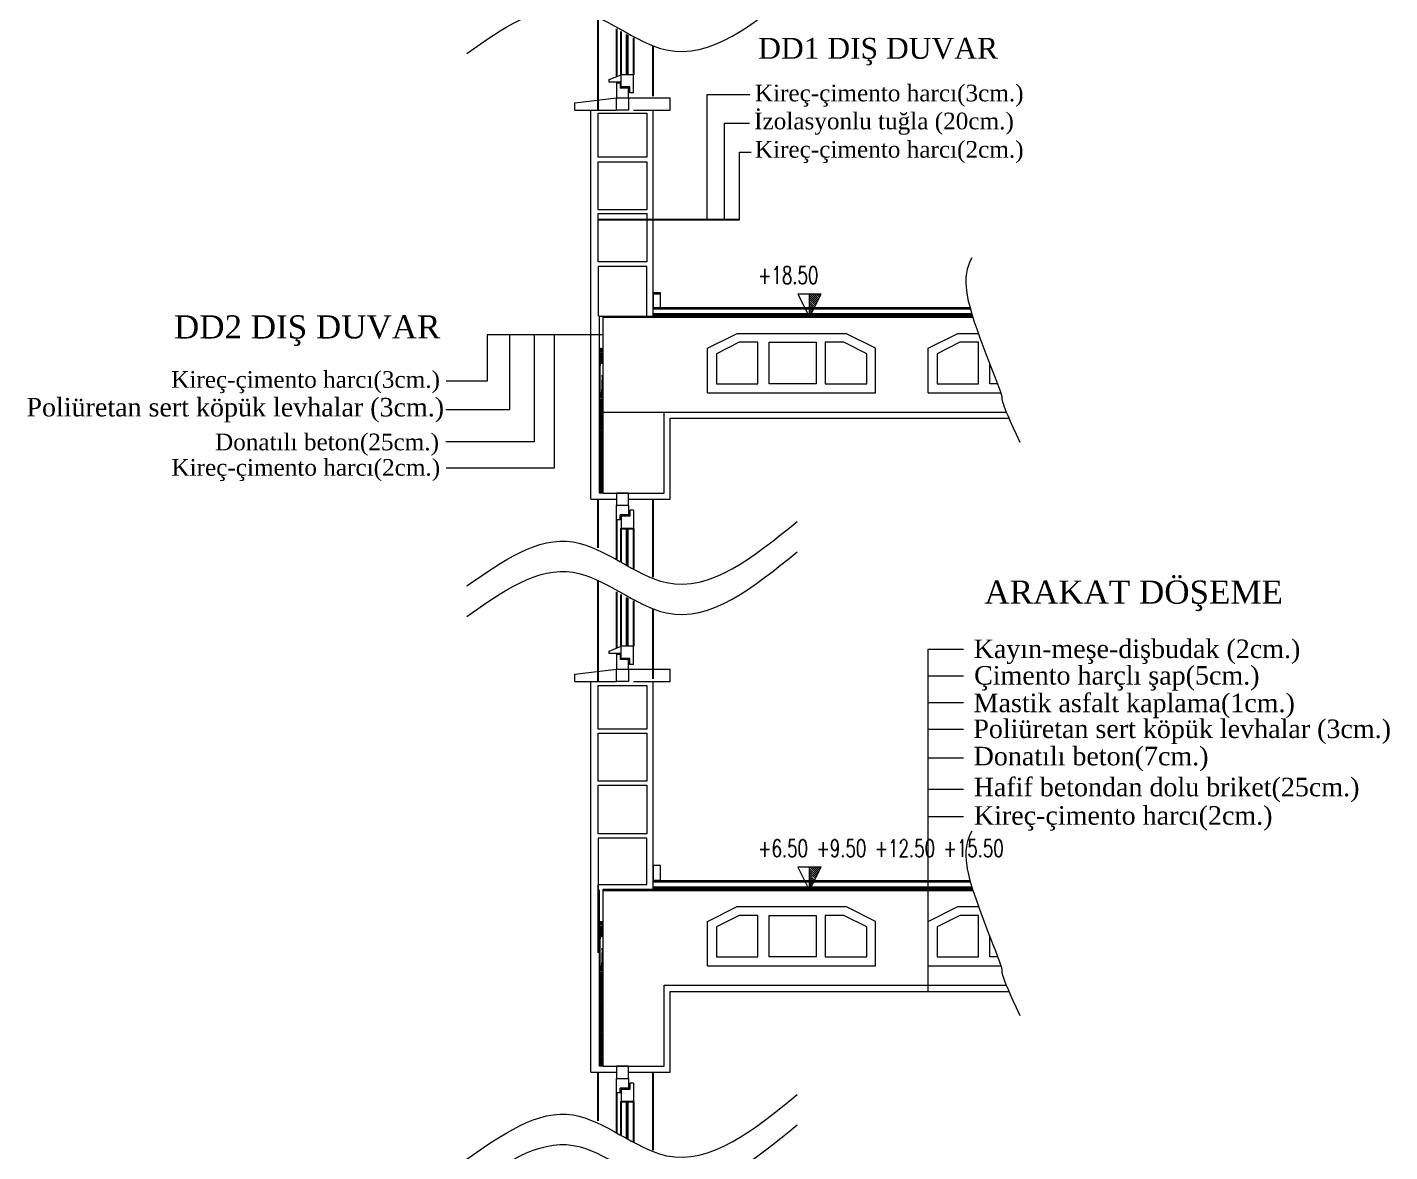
# Model space of a CAD drawing. Header units: millimetres. Extents: x -16104 to 67872, y -88009 to 12107.
# Drawn here: x 66362 to 67097, y -6768 to -6161 of the extents above; entities that cross this region are included whole.
import ezdxf
from ezdxf.enums import TextEntityAlignment as Align

# ---------------------------------------------------------------- set-up
doc = ezdxf.new("R2010")
doc.units = ezdxf.units.MM
doc.layers.get('0').update_dxf_attribs({"color": 241})
for name, color, linetype, lineweight in [('DOĞRAMA', 2, 'Continuous', 5), ('doşeme', 5, 'Continuous', 18), ('kolon', 1, 'Continuous', 5), ('SEMBOL', 21, 'Continuous', 5), ('SIVA', 30, 'Continuous', 5)]:
    doc.layers.add(name, color=color, linetype=linetype, lineweight=lineweight)
doc.styles.add('KOT', font='ROMANS.shx', dxfattribs={"width": 0.7})
doc.styles.add('ÖLÇÜ', font='times.ttf', dxfattribs={"height": 15})

# ---------------------------------------------------------------- blocks, each defined once
blk = doc.blocks.new('*X25')
at = {"color": 0}
for p, q in [((689.511, 500.978), (689.532, 501)), ((689.54, 500.92), (689.621, 501)), ((689.57, 500.861), (689.709, 501)), ((689.599, 500.802), (689.798, 501)), ((689.629, 500.743), (689.886, 501)), ((689.658, 500.684), (689.974, 501)), ((689.688, 500.625), (690, 500.937)), ((689.717, 500.566), (690, 500.849)), ((689.746, 500.507), (690, 500.761)), ((689.776, 500.448), (690, 500.672)), ((689.805, 500.389), (690, 500.584)), ((689.835, 500.33), (690, 500.495)), ((689.864, 500.271), (690, 500.407)), ((689.894, 500.212), (690, 500.319)), ((689.923, 500.153), (690, 500.23)), ((689.953, 500.095), (690, 500.142)), ((689.982, 500.036), (690, 500.053))]:
    blk.add_line(p, q, dxfattribs=at)
blk = doc.blocks.new('KOTBLK07')
for p, q in [((0, 0), (-0.5, 1)), ((-0.5, 1), (0.5, 1)), ((0, 0), (0, 1)), ((0.5, 1), (0, 0)), ((0, 0), (3, 0))]:
    blk.add_line(p, q)
blk.add_blockref('*X25', (-690, -500))
at = {"color": 7, "style": 'KOT'}
blk.add_attdef('TEMIZ', text='', height=1, dxfattribs=at).set_placement((0, 1.218), align=Align.BOTTOM_LEFT)
blk = doc.blocks.new('A$C218D7482')
at = {"layer": 'SEMBOL'}
for p, q in [((0, 15), (10, 20)), ((10, 20), (46.69, 20)), ((56.69, 15), (46.69, 20)), ((0, 0), (0, 15)), ((10.71, 17), (3, 13.15)), ((17, 17), (10.71, 17)), ((17, 3), (17, 17)), ((20.74, 17), (36.69, 17)), ((20.74, 3), (20.74, 17)), ((36.69, 17), (36.69, 3)), ((45.98, 17), (39.69, 17)), ((39.69, 17), (39.69, 3)), ((39.69, 17), (39.69, 3)), ((53.69, 13.15), (45.98, 17)), ((56.69, 0), (56.69, 15)), ((3, 13.15), (3, 3)), ((53.69, 3), (53.69, 13.15)), ((0, 0), (56.69, 0)), ((3, 3), (17, 3)), ((36.69, 3), (20.74, 3)), ((39.69, 3), (53.69, 3))]:
    blk.add_line(p, q, dxfattribs=at)

msp = doc.modelspace()

# ---------------------------------------------------------------- linework, layer by layer
at = {"color": 0, "ltscale": 5}
for p, q in [((66669.97, -6205.9), (66669.97, -6155.71)), ((66682.46, -6186.83), (66682.46, -6163.6)), ((66685.49, -6186.83), (66685.49, -6165.21)), ((66686.01, -6186.83), (66686.01, -6165.48)), ((66689.04, -6167.03), (66689.04, -6186.83)), ((66699.66, -6198.39), (66699.66, -6171.62)), ((66669.97, -6442.07), (66669.97, -6415.82)), ((66699.66, -6457.9), (66699.66, -6415.82)), ((66679.83, -6427), (66679.83, -6448.46)), ((66685.49, -6451.49), (66685.49, -6431.6)), ((66686.01, -6451.77), (66686.01, -6431.6)), ((66669.97, -6514), (66669.97, -6459.51)), ((66682.46, -6495.13), (66682.46, -6467.31)), ((66685.49, -6495.13), (66685.49, -6468.93)), ((66686.01, -6495.13), (66686.01, -6469.2)), ((66689.04, -6470.75), (66689.04, -6495.13)), ((66699.66, -6512.81), (66699.66, -6475.33)), ((66669.97, -6751.28), (66669.97, -6725.03)), ((66699.66, -6767.11), (66699.66, -6725.03)), ((66679.83, -6736.21), (66679.83, -6757.67)), ((66685.49, -6760.7), (66685.49, -6740.81)), ((66686.01, -6760.98), (66686.01, -6740.81))]:
    msp.add_line(p, q, dxfattribs=at)
msp.add_line((66746.13, -6265.14), (66669.97, -6265.14))
for points in [[(66679.83, -6162.17), (66679.83, -6187.88)], [(66682.46, -6449.88), (66682.46, -6431.6), (66689.04, -6431.6), (66689.04, -6453.32)], [(66679.83, -6465.89), (66679.83, -6496.18)], [(66682.46, -6759.09), (66682.46, -6740.81), (66689.04, -6740.81), (66689.04, -6762.52)]]:
    msp.add_lwpolyline(points, dxfattribs=at)
at = {"layer": 'DOĞRAMA', "color": 3, "ltscale": 0.02}
for p, q in [((66675.89, -6189.46), (66682.46, -6186.83)), ((66689.04, -6186.83), (66682.46, -6186.83)), ((66682.46, -6193.41), (66682.46, -6186.83)), ((66689.04, -6196.69), (66689.04, -6186.83)), ((66675.89, -6190.78), (66675.89, -6189.46)), ((66682.46, -6190.78), (66675.89, -6190.78)), ((66679.83, -6191.43), (66679.83, -6199.32)), ((66681.8, -6191.43), (66679.83, -6191.43)), ((66681.8, -6191.43), (66681.8, -6194.06)), ((66686.41, -6194.06), (66681.8, -6194.06)), ((66687.07, -6193.41), (66682.46, -6193.41)), ((66686.41, -6199.32), (66686.41, -6194.06)), ((66687.07, -6196.69), (66687.07, -6193.41)), ((66689.04, -6196.69), (66687.07, -6196.69)), ((66699.66, -6312.42), (66870.5, -6312.42)), ((66699.66, -6313.08), (66870.68, -6313.08)), ((66699.66, -6315.71), (66871.43, -6315.71)), ((66699.66, -6316.37), (66871.63, -6316.37)), ((66679.83, -6419.11), (66686.41, -6419.11)), ((66686.41, -6419.11), (66686.41, -6424.37)), ((66687.07, -6421.74), (66687.07, -6425.03)), ((66689.04, -6421.74), (66687.07, -6421.74)), ((66689.04, -6421.74), (66689.04, -6431.6)), ((66681.8, -6427), (66679.83, -6427)), ((66681.8, -6427), (66681.8, -6424.37)), ((66686.41, -6424.37), (66681.8, -6424.37)), ((66682.46, -6425.03), (66682.46, -6431.6)), ((66687.07, -6425.03), (66682.46, -6425.03)), ((66689.04, -6431.6), (66682.46, -6431.6)), ((66675.89, -6497.76), (66682.46, -6495.13)), ((66689.04, -6495.13), (66682.46, -6495.13)), ((66682.46, -6501.71), (66682.46, -6495.13)), ((66689.04, -6504.99), (66689.04, -6495.13)), ((66675.89, -6499.08), (66675.89, -6497.76)), ((66682.46, -6499.08), (66675.89, -6499.08)), ((66679.83, -6499.73), (66679.83, -6507.62)), ((66681.8, -6499.73), (66679.83, -6499.73)), ((66681.8, -6499.73), (66681.8, -6502.36)), ((66686.41, -6502.36), (66681.8, -6502.36)), ((66687.07, -6501.71), (66682.46, -6501.71)), ((66686.41, -6507.62), (66686.41, -6502.36)), ((66687.07, -6504.99), (66687.07, -6501.71)), ((66689.04, -6504.99), (66687.07, -6504.99)), ((66699.66, -6621.63), (66870.5, -6621.63)), ((66699.66, -6622.29), (66870.68, -6622.29)), ((66699.66, -6624.92), (66871.43, -6624.92)), ((66699.66, -6625.58), (66871.63, -6625.58)), ((66679.83, -6728.32), (66686.41, -6728.32)), ((66686.41, -6728.32), (66686.41, -6733.58)), ((66681.8, -6736.21), (66679.83, -6736.21)), ((66681.8, -6736.21), (66681.8, -6733.58)), ((66686.41, -6733.58), (66681.8, -6733.58)), ((66682.46, -6734.24), (66682.46, -6740.81)), ((66687.07, -6734.24), (66682.46, -6734.24)), ((66687.07, -6730.95), (66687.07, -6734.24)), ((66689.04, -6730.95), (66687.07, -6730.95)), ((66689.04, -6730.95), (66689.04, -6740.81)), ((66689.04, -6740.81), (66682.46, -6740.81))]:
    msp.add_line(p, q, dxfattribs=at)
at = {"layer": 'DOĞRAMA', "ltscale": 0.02}
for p, q in [((66679.83, -6190.78), (66679.83, -6191.43)), ((66686.41, -6194.06), (66686.41, -6193.41)), ((66672.63, -6412.53), (66670.66, -6412.53)), ((66686.41, -6425.03), (66686.41, -6424.37)), ((66679.83, -6499.08), (66679.83, -6499.73)), ((66686.41, -6502.36), (66686.41, -6501.71)), ((66672.63, -6721.74), (66670.66, -6721.74)), ((66686.41, -6734.24), (66686.41, -6733.58))]:
    msp.add_line(p, q, dxfattribs=at)
at = {"layer": 'DOĞRAMA', "color": 3, "ltscale": 0.02}
for points in [[(66679.83, -6199.32), (66686.41, -6199.32), (66686.41, -6205.9), (66679.83, -6205.9)], [(66699.66, -6312.42), (66703.6, -6312.42), (66703.6, -6304.53), (66699.66, -6304.53)], [(66699.66, -6313.08), (66703.6, -6313.08), (66703.6, -6305.19), (66699.66, -6305.19)], [(66679.83, -6419.11), (66686.41, -6419.11), (66686.41, -6412.53), (66679.83, -6412.53)], [(66679.83, -6507.62), (66686.41, -6507.62), (66686.41, -6514.2), (66679.83, -6514.2)], [(66699.66, -6621.38), (66703.6, -6621.38), (66703.6, -6613.49), (66699.66, -6613.49)], [(66679.83, -6728.32), (66686.41, -6728.32), (66686.41, -6721.74), (66679.83, -6721.74)]]:
    msp.add_lwpolyline(points, close=True, dxfattribs=at)
for points in [[(66679.83, -6427.66), (66679.83, -6419.11), (66686.41, -6419.11), (66686.41, -6425.03)], [(66679.83, -6736.87), (66679.83, -6728.32), (66686.41, -6728.32), (66686.41, -6734.24)]]:
    msp.add_lwpolyline(points, dxfattribs=at)
at = {"layer": 'DOĞRAMA', "ltscale": 0.02}
for points in [[(66599.2, -6175.34), (66656.42, -6151.53), (66706.81, -6173.51), (66777.36, -6140.54)], [(66599.2, -6462.67), (66656.42, -6438.86), (66706.81, -6460.84), (66777.36, -6427.87)], [(66599.2, -6479.06), (66656.42, -6455.25), (66706.81, -6477.23), (66777.36, -6444.26)], [(66599.2, -6771.88), (66656.42, -6748.07), (66706.81, -6770.05), (66777.36, -6737.08)], [(66599.2, -6788.27), (66656.42, -6764.46), (66706.81, -6786.44), (66777.36, -6753.47)]]:
    msp.add_spline(points, degree=3, dxfattribs=at)
for points in [[(66672.43, -6338.83), (66672.36, -6338.69), (66672.22, -6338.38), (66671.88, -6338.88), (66671.48, -6338.85), (66670.93, -6338.86), (66670.97, -6338.2), (66671.49, -6337.99), (66671.77, -6338.32), (66672.11, -6338.37), (66672.43, -6338.19), (66672.41, -6337.81), (66672.15, -6337.32), (66671.9, -6337.72), (66671.59, -6337.76), (66671.27, -6337.92), (66671.02, -6337.6), (66671.11, -6337.28), (66671.27, -6336.81), (66671.67, -6337.08), (66671.96, -6337.16), (66672.34, -6337.16), (66672.4, -6336.94), (66672.4, -6336.83)], [(66672.43, -6358.99), (66672.36, -6358.84), (66672.22, -6342.54), (66671.88, -6359.03), (66671.48, -6359), (66670.93, -6359.01), (66670.97, -6342.35), (66671.49, -6342.14), (66671.77, -6342.47), (66672.11, -6342.53), (66672.43, -6342.34), (66672.41, -6341.96), (66672.15, -6341.47), (66671.9, -6341.87), (66671.59, -6341.92), (66671.27, -6342.08), (66671.02, -6341.75), (66671.11, -6341.43), (66671.27, -6340.97), (66671.67, -6341.24), (66671.96, -6341.31), (66672.34, -6341.31), (66672.4, -6341.09), (66672.4, -6340.98)], [(66672.45, -6336.33), (66672.38, -6336.18), (66672.24, -6335.88), (66671.9, -6336.38), (66671.5, -6336.34), (66670.95, -6336.35), (66670.99, -6335.69), (66671.51, -6335.49), (66671.79, -6335.81), (66672.13, -6335.87), (66672.45, -6335.69), (66672.43, -6335.3), (66672.17, -6334.82), (66671.92, -6335.22), (66671.62, -6335.26), (66671.29, -6335.42), (66671.04, -6335.09), (66671.14, -6334.77), (66671.29, -6334.31), (66671.69, -6334.58), (66671.98, -6334.65), (66672.36, -6334.66), (66672.42, -6334.43), (66672.43, -6334.32)], [(66672.45, -6340.84), (66672.38, -6340.69), (66672.24, -6340.39), (66671.9, -6340.89), (66671.5, -6340.85), (66670.95, -6340.86), (66670.99, -6340.2), (66671.51, -6340), (66671.79, -6340.32), (66672.13, -6340.38), (66672.45, -6340.2), (66672.43, -6339.82), (66672.17, -6339.33), (66671.92, -6339.73), (66671.62, -6339.77), (66671.29, -6339.93), (66671.04, -6339.6), (66671.14, -6339.28), (66671.29, -6338.82), (66671.69, -6339.09), (66671.98, -6339.16), (66672.36, -6339.17), (66672.42, -6338.94), (66672.43, -6338.83)], [(66672.43, -6363.55), (66672.36, -6363.41), (66672.22, -6363.1), (66671.88, -6363.6), (66671.48, -6363.57), (66670.93, -6363.58), (66670.97, -6362.92), (66671.49, -6362.71), (66671.77, -6363.04), (66672.11, -6363.09), (66672.43, -6362.91), (66672.41, -6362.53), (66672.15, -6362.04), (66671.9, -6362.44), (66671.59, -6362.49), (66671.27, -6362.65), (66671.02, -6362.32), (66671.11, -6362), (66671.27, -6361.53), (66671.67, -6361.81), (66671.96, -6361.88), (66672.34, -6361.88), (66672.4, -6361.66), (66672.4, -6361.55)], [(66672.45, -6360.99), (66672.38, -6360.85), (66672.24, -6360.54), (66671.9, -6361.04), (66671.5, -6361.01), (66670.95, -6361.01), (66670.99, -6360.36), (66671.51, -6360.15), (66671.79, -6360.47), (66672.13, -6360.53), (66672.45, -6360.35), (66672.43, -6359.97), (66672.17, -6359.48), (66671.92, -6359.88), (66671.62, -6359.92), (66671.29, -6360.08), (66671.04, -6359.75), (66671.14, -6359.44), (66671.29, -6358.97), (66671.69, -6359.24), (66671.98, -6359.32), (66672.36, -6359.32), (66672.42, -6359.1), (66672.43, -6358.99)], [(66672.43, -6367.71), (66672.36, -6367.56), (66672.22, -6367.26), (66671.88, -6367.75), (66671.48, -6367.72), (66670.93, -6367.73), (66670.97, -6367.07), (66671.49, -6366.86), (66671.77, -6367.19), (66672.11, -6367.25), (66672.43, -6367.07), (66672.41, -6366.68), (66672.15, -6366.19), (66671.9, -6366.6), (66671.59, -6366.64), (66671.27, -6366.8), (66671.02, -6366.47), (66671.11, -6366.15), (66671.27, -6365.69), (66671.67, -6365.96), (66671.96, -6366.03), (66672.34, -6366.04), (66672.4, -6365.81), (66672.4, -6365.7)], [(66672.43, -6372.11), (66672.36, -6371.97), (66672.22, -6371.66), (66671.88, -6372.16), (66671.48, -6372.13), (66670.93, -6372.14), (66670.97, -6371.48), (66671.49, -6371.27), (66671.77, -6371.59), (66672.11, -6371.65), (66672.43, -6371.47), (66672.41, -6371.09), (66672.15, -6370.6), (66671.9, -6371), (66671.59, -6371.04), (66671.27, -6371.2), (66671.02, -6370.87), (66671.11, -6370.56), (66671.27, -6370.09), (66671.67, -6370.36), (66671.96, -6370.44), (66672.34, -6370.44), (66672.4, -6370.22), (66672.4, -6370.11)], [(66672.45, -6365.56), (66672.38, -6365.41), (66672.24, -6365.11), (66671.9, -6365.61), (66671.5, -6365.57), (66670.95, -6365.58), (66670.99, -6364.93), (66671.51, -6364.72), (66671.79, -6365.04), (66672.13, -6365.1), (66672.45, -6364.92), (66672.43, -6364.54), (66672.17, -6364.05), (66671.92, -6364.45), (66671.62, -6364.49), (66671.29, -6364.65), (66671.04, -6364.32), (66671.14, -6364), (66671.29, -6363.54), (66671.69, -6363.81), (66671.98, -6363.89), (66672.36, -6363.89), (66672.42, -6363.67), (66672.43, -6363.55)], [(66672.45, -6369.71), (66672.38, -6369.57), (66672.24, -6369.26), (66671.9, -6369.76), (66671.5, -6369.73), (66670.95, -6369.74), (66670.99, -6369.08), (66671.51, -6368.87), (66671.79, -6369.2), (66672.13, -6369.25), (66672.45, -6369.07), (66672.43, -6368.69), (66672.17, -6368.2), (66671.92, -6368.6), (66671.62, -6368.64), (66671.29, -6368.8), (66671.04, -6368.48), (66671.14, -6368.16), (66671.29, -6367.69), (66671.69, -6367.96), (66671.98, -6368.04), (66672.36, -6368.04), (66672.42, -6367.82), (66672.43, -6367.71)], [(66672.43, -6376.27), (66672.36, -6376.12), (66672.22, -6375.81), (66671.88, -6376.31), (66671.48, -6376.28), (66670.93, -6376.29), (66670.97, -6375.63), (66671.49, -6375.42), (66671.77, -6375.75), (66672.11, -6375.8), (66672.43, -6375.62), (66672.41, -6375.24), (66672.15, -6374.75), (66671.9, -6375.15), (66671.59, -6375.2), (66671.27, -6375.36), (66671.02, -6375.03), (66671.11, -6374.71), (66671.27, -6374.25), (66671.67, -6374.52), (66671.96, -6374.59), (66672.34, -6374.59), (66672.4, -6374.37), (66672.4, -6374.26)], [(66672.45, -6374.12), (66672.38, -6373.97), (66672.24, -6373.67), (66671.9, -6374.17), (66671.5, -6374.13), (66670.95, -6374.14), (66670.99, -6373.48), (66671.51, -6373.28), (66671.79, -6373.6), (66672.13, -6373.66), (66672.45, -6373.48), (66672.43, -6373.09), (66672.17, -6372.61), (66671.92, -6373.01), (66671.62, -6373.05), (66671.29, -6373.21), (66671.04, -6372.88), (66671.14, -6372.56), (66671.29, -6372.1), (66671.69, -6372.37), (66671.98, -6372.44), (66672.36, -6372.45), (66672.42, -6372.22), (66672.43, -6372.11)], [(66672.45, -6378.27), (66672.38, -6378.13), (66672.24, -6377.82), (66671.9, -6378.32), (66671.5, -6378.29), (66670.95, -6378.29), (66670.99, -6377.64), (66671.51, -6377.43), (66671.79, -6377.75), (66672.13, -6377.81), (66672.45, -6377.63), (66672.43, -6377.25), (66672.17, -6376.76), (66671.92, -6377.16), (66671.62, -6377.2), (66671.29, -6377.36), (66671.04, -6377.03), (66671.14, -6376.71), (66671.29, -6376.25), (66671.69, -6376.52), (66671.98, -6376.6), (66672.36, -6376.6), (66672.42, -6376.38), (66672.43, -6376.27)], [(66672.43, -6380.7), (66672.36, -6380.56), (66672.22, -6380.25), (66671.88, -6380.75), (66671.48, -6380.72), (66670.93, -6380.73), (66670.97, -6380.07), (66671.49, -6379.86), (66671.77, -6380.19), (66672.11, -6380.24), (66672.43, -6380.06), (66672.41, -6379.68), (66672.15, -6379.19), (66671.9, -6379.59), (66671.59, -6379.63), (66671.27, -6379.8), (66671.02, -6379.47), (66671.11, -6379.15), (66671.27, -6378.68), (66671.67, -6378.96), (66671.96, -6379.03), (66672.34, -6379.03), (66672.4, -6378.81), (66672.4, -6378.7)], [(66672.43, -6384.86), (66672.36, -6384.71), (66672.22, -6384.41), (66671.88, -6384.9), (66671.48, -6384.87), (66670.93, -6384.88), (66670.97, -6384.22), (66671.49, -6384.01), (66671.77, -6384.34), (66672.11, -6384.4), (66672.43, -6384.21), (66672.41, -6383.83), (66672.15, -6383.34), (66671.9, -6383.75), (66671.59, -6383.79), (66671.27, -6383.95), (66671.02, -6383.62), (66671.11, -6383.3), (66671.27, -6382.84), (66671.67, -6383.11), (66671.96, -6383.18), (66672.34, -6383.19), (66672.4, -6382.96), (66672.4, -6382.85)], [(66672.45, -6382.71), (66672.38, -6382.56), (66672.24, -6382.26), (66671.9, -6382.76), (66671.5, -6382.72), (66670.95, -6382.73), (66670.99, -6382.07), (66671.51, -6381.87), (66671.79, -6382.19), (66672.13, -6382.25), (66672.45, -6382.07), (66672.43, -6381.69), (66672.17, -6381.2), (66671.92, -6381.6), (66671.62, -6381.64), (66671.29, -6381.8), (66671.04, -6381.47), (66671.14, -6381.15), (66671.29, -6380.69), (66671.69, -6380.96), (66671.98, -6381.04), (66672.36, -6381.04), (66672.42, -6380.82), (66672.43, -6380.7)], [(66672.45, -6386.86), (66672.38, -6386.72), (66672.24, -6386.41), (66671.9, -6386.91), (66671.5, -6386.88), (66670.95, -6386.89), (66670.99, -6386.23), (66671.51, -6386.02), (66671.79, -6386.34), (66672.13, -6386.4), (66672.45, -6386.22), (66672.43, -6385.84), (66672.17, -6385.35), (66671.92, -6385.75), (66671.62, -6385.79), (66671.29, -6385.95), (66671.04, -6385.63), (66671.14, -6385.31), (66671.29, -6384.84), (66671.69, -6385.11), (66671.98, -6385.19), (66672.36, -6385.19), (66672.42, -6384.97), (66672.43, -6384.86)], [(66672.43, -6389.2), (66672.36, -6389.05), (66672.22, -6388.75), (66671.88, -6389.24), (66671.48, -6389.21), (66670.93, -6389.22), (66670.97, -6388.56), (66671.49, -6388.35), (66671.77, -6388.68), (66672.11, -6388.74), (66672.43, -6388.56), (66672.41, -6388.17), (66672.15, -6387.69), (66671.9, -6388.09), (66671.59, -6388.13), (66671.27, -6388.29), (66671.02, -6387.96), (66671.11, -6387.64), (66671.27, -6387.18), (66671.67, -6387.45), (66671.96, -6387.52), (66672.34, -6387.53), (66672.4, -6387.3), (66672.4, -6387.19)], [(66672.43, -6393.35), (66672.36, -6393.2), (66672.22, -6392.9), (66671.88, -6393.4), (66671.48, -6393.36), (66670.93, -6393.37), (66670.97, -6392.71), (66671.49, -6392.51), (66671.77, -6392.83), (66672.11, -6392.89), (66672.43, -6392.71), (66672.41, -6392.33), (66672.15, -6391.84), (66671.9, -6392.24), (66671.59, -6392.28), (66671.27, -6392.44), (66671.02, -6392.11), (66671.11, -6391.79), (66671.27, -6391.33), (66671.67, -6391.6), (66671.96, -6391.67), (66672.34, -6391.68), (66672.4, -6391.45), (66672.4, -6391.34)], [(66672.45, -6391.2), (66672.38, -6391.06), (66672.24, -6390.75), (66671.9, -6391.25), (66671.5, -6391.22), (66670.95, -6391.23), (66670.99, -6390.57), (66671.51, -6390.36), (66671.79, -6390.69), (66672.13, -6390.74), (66672.45, -6390.56), (66672.43, -6390.18), (66672.17, -6389.69), (66671.92, -6390.09), (66671.62, -6390.13), (66671.29, -6390.3), (66671.04, -6389.97), (66671.14, -6389.65), (66671.29, -6389.18), (66671.69, -6389.46), (66671.98, -6389.53), (66672.36, -6389.53), (66672.42, -6389.31), (66672.43, -6389.2)], [(66672.43, -6397.69), (66672.36, -6397.55), (66672.22, -6397.24), (66671.88, -6397.74), (66671.48, -6397.71), (66670.93, -6397.71), (66670.97, -6397.06), (66671.49, -6396.85), (66671.77, -6397.17), (66672.11, -6397.23), (66672.43, -6397.05), (66672.41, -6396.67), (66672.15, -6396.18), (66671.9, -6396.58), (66671.59, -6396.62), (66671.27, -6396.78), (66671.02, -6396.45), (66671.11, -6396.13), (66671.27, -6395.67), (66671.67, -6395.94), (66671.96, -6396.02), (66672.34, -6396.02), (66672.4, -6395.8), (66672.4, -6395.69)], [(66672.43, -6401.84), (66672.36, -6401.7), (66672.22, -6401.39), (66671.88, -6401.89), (66671.48, -6401.86), (66670.93, -6401.87), (66670.97, -6401.21), (66671.49, -6401), (66671.77, -6401.33), (66672.11, -6401.38), (66672.43, -6401.2), (66672.41, -6400.82), (66672.15, -6400.33), (66671.9, -6400.73), (66671.59, -6400.77), (66671.27, -6400.94), (66671.02, -6400.61), (66671.11, -6400.29), (66671.27, -6399.82), (66671.67, -6400.09), (66671.96, -6400.17), (66672.34, -6400.17), (66672.4, -6399.95), (66672.4, -6399.84)], [(66672.45, -6395.36), (66672.38, -6395.21), (66672.24, -6394.91), (66671.9, -6395.4), (66671.5, -6395.37), (66670.95, -6395.38), (66670.99, -6394.72), (66671.51, -6394.51), (66671.79, -6394.84), (66672.13, -6394.9), (66672.45, -6394.72), (66672.43, -6394.33), (66672.17, -6393.84), (66671.92, -6394.25), (66671.62, -6394.29), (66671.29, -6394.45), (66671.04, -6394.12), (66671.14, -6393.8), (66671.29, -6393.34), (66671.69, -6393.61), (66671.98, -6393.68), (66672.36, -6393.69), (66672.42, -6393.46), (66672.43, -6393.35)], [(66672.45, -6399.7), (66672.38, -6399.55), (66672.24, -6399.25), (66671.9, -6399.74), (66671.5, -6399.71), (66670.95, -6399.72), (66670.99, -6399.06), (66671.51, -6398.85), (66671.79, -6399.18), (66672.13, -6399.24), (66672.45, -6399.06), (66672.43, -6398.67), (66672.17, -6398.19), (66671.92, -6398.59), (66671.62, -6398.63), (66671.29, -6398.79), (66671.04, -6398.46), (66671.14, -6398.14), (66671.29, -6397.68), (66671.69, -6397.95), (66671.98, -6398.02), (66672.36, -6398.03), (66672.42, -6397.8), (66672.43, -6397.69)], [(66672.43, -6406.11), (66672.36, -6405.97), (66672.22, -6405.66), (66671.88, -6406.16), (66671.48, -6406.13), (66670.93, -6406.14), (66670.97, -6405.48), (66671.49, -6405.27), (66671.77, -6405.59), (66672.11, -6405.65), (66672.43, -6405.47), (66672.41, -6405.09), (66672.15, -6404.6), (66671.9, -6405), (66671.59, -6405.04), (66671.27, -6405.2), (66671.02, -6404.87), (66671.11, -6404.56), (66671.27, -6404.09), (66671.67, -6404.36), (66671.96, -6404.44), (66672.34, -6404.44), (66672.4, -6404.22), (66672.4, -6404.11)], [(66672.45, -6403.85), (66672.38, -6403.7), (66672.24, -6403.4), (66671.9, -6403.9), (66671.5, -6403.86), (66670.95, -6403.87), (66670.99, -6403.21), (66671.51, -6403.01), (66671.79, -6403.33), (66672.13, -6403.39), (66672.45, -6403.21), (66672.43, -6402.83), (66672.17, -6402.34), (66671.92, -6402.74), (66671.62, -6402.78), (66671.29, -6402.94), (66671.04, -6402.61), (66671.14, -6402.29), (66671.29, -6401.83), (66671.69, -6402.1), (66671.98, -6402.17), (66672.36, -6402.18), (66672.42, -6401.96), (66672.43, -6401.84)], [(66672.45, -6408.12), (66672.38, -6407.97), (66672.24, -6407.67), (66671.9, -6408.17), (66671.5, -6408.13), (66670.95, -6408.14), (66670.99, -6407.48), (66671.51, -6407.28), (66671.79, -6407.6), (66672.13, -6407.66), (66672.45, -6407.48), (66672.43, -6407.09), (66672.17, -6406.61), (66671.92, -6407.01), (66671.62, -6407.05), (66671.29, -6407.21), (66671.04, -6406.88), (66671.14, -6406.56), (66671.29, -6406.1), (66671.69, -6406.37), (66671.98, -6406.44), (66672.36, -6406.45), (66672.42, -6406.22), (66672.43, -6406.11)], [(66672.43, -6410.27), (66672.36, -6410.12), (66672.22, -6409.81), (66671.88, -6410.31), (66671.48, -6410.28), (66670.93, -6410.29), (66670.97, -6409.63), (66671.49, -6409.42), (66671.77, -6409.75), (66672.11, -6409.8), (66672.43, -6409.62), (66672.41, -6409.24), (66672.15, -6408.75), (66671.9, -6409.15), (66671.59, -6409.2), (66671.27, -6409.36), (66671.02, -6409.03), (66671.11, -6408.71), (66671.27, -6408.25), (66671.67, -6408.52), (66671.96, -6408.59), (66672.34, -6408.59), (66672.4, -6408.37), (66672.4, -6408.26)], [(66672.45, -6412.27), (66672.38, -6412.13), (66672.24, -6411.82), (66671.9, -6412.32), (66671.5, -6412.29), (66670.95, -6412.29), (66670.99, -6411.64), (66671.51, -6411.43), (66671.79, -6411.75), (66672.13, -6411.81), (66672.45, -6411.63), (66672.43, -6411.25), (66672.17, -6410.76), (66671.92, -6411.16), (66671.62, -6411.2), (66671.29, -6411.36), (66671.04, -6411.03), (66671.14, -6410.71), (66671.29, -6410.25), (66671.69, -6410.52), (66671.98, -6410.6), (66672.36, -6410.6), (66672.42, -6410.38), (66672.43, -6410.27)], [(66672.43, -6648.04), (66672.36, -6647.9), (66672.22, -6647.59), (66671.88, -6648.09), (66671.48, -6648.06), (66670.93, -6648.07), (66670.97, -6647.41), (66671.49, -6647.2), (66671.77, -6647.53), (66672.11, -6647.58), (66672.43, -6647.4), (66672.41, -6647.02), (66672.15, -6646.53), (66671.9, -6646.93), (66671.59, -6646.97), (66671.27, -6647.13), (66671.02, -6646.81), (66671.11, -6646.49), (66671.27, -6646.02), (66671.67, -6646.29), (66671.96, -6646.37), (66672.34, -6646.37), (66672.4, -6646.15), (66672.4, -6646.04)], [(66672.45, -6645.54), (66672.38, -6645.39), (66672.24, -6645.09), (66671.9, -6645.59), (66671.5, -6645.55), (66670.95, -6645.56), (66670.99, -6644.9), (66671.51, -6644.7), (66671.79, -6645.02), (66672.13, -6645.08), (66672.45, -6644.9), (66672.43, -6644.51), (66672.17, -6644.03), (66671.92, -6644.43), (66671.62, -6644.47), (66671.29, -6644.63), (66671.04, -6644.3), (66671.14, -6643.98), (66671.29, -6643.52), (66671.69, -6643.79), (66671.98, -6643.86), (66672.36, -6643.87), (66672.42, -6643.64), (66672.43, -6643.53)], [(66672.45, -6650.05), (66672.38, -6649.9), (66672.24, -6649.6), (66671.9, -6650.1), (66671.5, -6650.06), (66670.95, -6650.07), (66670.99, -6649.41), (66671.51, -6649.21), (66671.79, -6649.53), (66672.13, -6649.59), (66672.45, -6649.41), (66672.43, -6649.02), (66672.17, -6648.54), (66671.92, -6648.94), (66671.62, -6648.98), (66671.29, -6649.14), (66671.04, -6648.81), (66671.14, -6648.49), (66671.29, -6648.03), (66671.69, -6648.3), (66671.98, -6648.37), (66672.36, -6648.38), (66672.42, -6648.15), (66672.43, -6648.04)], [(66672.43, -6668.2), (66672.36, -6668.05), (66672.22, -6651.75), (66671.88, -6668.24), (66671.48, -6668.21), (66670.93, -6668.22), (66670.97, -6651.56), (66671.49, -6651.35), (66671.77, -6651.68), (66672.11, -6651.73), (66672.43, -6651.55), (66672.41, -6651.17), (66672.15, -6650.68), (66671.9, -6651.08), (66671.59, -6651.13), (66671.27, -6651.29), (66671.02, -6650.96), (66671.11, -6650.64), (66671.27, -6650.18), (66671.67, -6650.45), (66671.96, -6650.52), (66672.34, -6650.52), (66672.4, -6650.3), (66672.4, -6650.19)], [(66672.43, -6672.76), (66672.36, -6672.62), (66672.22, -6672.31), (66671.88, -6672.81), (66671.48, -6672.78), (66670.93, -6672.79), (66670.97, -6672.13), (66671.49, -6671.92), (66671.77, -6672.25), (66672.11, -6672.3), (66672.43, -6672.12), (66672.41, -6671.74), (66672.15, -6671.25), (66671.9, -6671.65), (66671.59, -6671.69), (66671.27, -6671.86), (66671.02, -6671.53), (66671.11, -6671.21), (66671.27, -6670.74), (66671.67, -6671.02), (66671.96, -6671.09), (66672.34, -6671.09), (66672.4, -6670.87), (66672.4, -6670.76)], [(66672.45, -6670.2), (66672.38, -6670.06), (66672.24, -6669.75), (66671.9, -6670.25), (66671.5, -6670.22), (66670.95, -6670.22), (66670.99, -6669.57), (66671.51, -6669.36), (66671.79, -6669.68), (66672.13, -6669.74), (66672.45, -6669.56), (66672.43, -6669.18), (66672.17, -6668.69), (66671.92, -6669.09), (66671.62, -6669.13), (66671.29, -6669.29), (66671.04, -6668.96), (66671.14, -6668.65), (66671.29, -6668.18), (66671.69, -6668.45), (66671.98, -6668.53), (66672.36, -6668.53), (66672.42, -6668.31), (66672.43, -6668.2)], [(66672.43, -6676.92), (66672.36, -6676.77), (66672.22, -6676.47), (66671.88, -6676.96), (66671.48, -6676.93), (66670.93, -6676.94), (66670.97, -6676.28), (66671.49, -6676.07), (66671.77, -6676.4), (66672.11, -6676.46), (66672.43, -6676.28), (66672.41, -6675.89), (66672.15, -6675.4), (66671.9, -6675.81), (66671.59, -6675.85), (66671.27, -6676.01), (66671.02, -6675.68), (66671.11, -6675.36), (66671.27, -6674.9), (66671.67, -6675.17), (66671.96, -6675.24), (66672.34, -6675.25), (66672.4, -6675.02), (66672.4, -6674.91)], [(66672.43, -6681.32), (66672.36, -6681.18), (66672.22, -6680.87), (66671.88, -6681.37), (66671.48, -6681.34), (66670.93, -6681.34), (66670.97, -6680.69), (66671.49, -6680.48), (66671.77, -6680.8), (66672.11, -6680.86), (66672.43, -6680.68), (66672.41, -6680.3), (66672.15, -6679.81), (66671.9, -6680.21), (66671.59, -6680.25), (66671.27, -6680.41), (66671.02, -6680.08), (66671.11, -6679.77), (66671.27, -6679.3), (66671.67, -6679.57), (66671.96, -6679.65), (66672.34, -6679.65), (66672.4, -6679.43), (66672.4, -6679.32)], [(66672.45, -6674.77), (66672.38, -6674.62), (66672.24, -6674.32), (66671.9, -6674.82), (66671.5, -6674.78), (66670.95, -6674.79), (66670.99, -6674.13), (66671.51, -6673.93), (66671.79, -6674.25), (66672.13, -6674.31), (66672.45, -6674.13), (66672.43, -6673.75), (66672.17, -6673.26), (66671.92, -6673.66), (66671.62, -6673.7), (66671.29, -6673.86), (66671.04, -6673.53), (66671.14, -6673.21), (66671.29, -6672.75), (66671.69, -6673.02), (66671.98, -6673.1), (66672.36, -6673.1), (66672.42, -6672.88), (66672.43, -6672.76)], [(66672.45, -6678.92), (66672.38, -6678.78), (66672.24, -6678.47), (66671.9, -6678.97), (66671.5, -6678.94), (66670.95, -6678.95), (66670.99, -6678.29), (66671.51, -6678.08), (66671.79, -6678.41), (66672.13, -6678.46), (66672.45, -6678.28), (66672.43, -6677.9), (66672.17, -6677.41), (66671.92, -6677.81), (66671.62, -6677.85), (66671.29, -6678.01), (66671.04, -6677.69), (66671.14, -6677.37), (66671.29, -6676.9), (66671.69, -6677.17), (66671.98, -6677.25), (66672.36, -6677.25), (66672.42, -6677.03), (66672.43, -6676.92)], [(66672.43, -6685.48), (66672.36, -6685.33), (66672.22, -6685.02), (66671.88, -6685.52), (66671.48, -6685.49), (66670.93, -6685.5), (66670.97, -6684.84), (66671.49, -6684.63), (66671.77, -6684.96), (66672.11, -6685.01), (66672.43, -6684.83), (66672.41, -6684.45), (66672.15, -6683.96), (66671.9, -6684.36), (66671.59, -6684.41), (66671.27, -6684.57), (66671.02, -6684.24), (66671.11, -6683.92), (66671.27, -6683.45), (66671.67, -6683.73), (66671.96, -6683.8), (66672.34, -6683.8), (66672.4, -6683.58), (66672.4, -6683.47)], [(66672.45, -6683.33), (66672.38, -6683.18), (66672.24, -6682.88), (66671.9, -6683.38), (66671.5, -6683.34), (66670.95, -6683.35), (66670.99, -6682.69), (66671.51, -6682.49), (66671.79, -6682.81), (66672.13, -6682.87), (66672.45, -6682.69), (66672.43, -6682.3), (66672.17, -6681.82), (66671.92, -6682.22), (66671.62, -6682.26), (66671.29, -6682.42), (66671.04, -6682.09), (66671.14, -6681.77), (66671.29, -6681.31), (66671.69, -6681.58), (66671.98, -6681.65), (66672.36, -6681.66), (66672.42, -6681.43), (66672.43, -6681.32)], [(66672.45, -6687.48), (66672.38, -6687.33), (66672.24, -6687.03), (66671.9, -6687.53), (66671.5, -6687.5), (66670.95, -6687.5), (66670.99, -6686.85), (66671.51, -6686.64), (66671.79, -6686.96), (66672.13, -6687.02), (66672.45, -6686.84), (66672.43, -6686.46), (66672.17, -6685.97), (66671.92, -6686.37), (66671.62, -6686.41), (66671.29, -6686.57), (66671.04, -6686.24), (66671.14, -6685.92), (66671.29, -6685.46), (66671.69, -6685.73), (66671.98, -6685.81), (66672.36, -6685.81), (66672.42, -6685.59), (66672.43, -6685.48)], [(66672.43, -6689.91), (66672.36, -6689.77), (66672.22, -6689.46), (66671.88, -6689.96), (66671.48, -6689.93), (66670.93, -6689.94), (66670.97, -6689.28), (66671.49, -6689.07), (66671.77, -6689.4), (66672.11, -6689.45), (66672.43, -6689.27), (66672.41, -6688.89), (66672.15, -6688.4), (66671.9, -6688.8), (66671.59, -6688.84), (66671.27, -6689.01), (66671.02, -6688.68), (66671.11, -6688.36), (66671.27, -6687.89), (66671.67, -6688.16), (66671.96, -6688.24), (66672.34, -6688.24), (66672.4, -6688.02), (66672.4, -6687.91)], [(66672.43, -6694.07), (66672.36, -6693.92), (66672.22, -6693.62), (66671.88, -6694.11), (66671.48, -6694.08), (66670.93, -6694.09), (66670.97, -6693.43), (66671.49, -6693.22), (66671.77, -6693.55), (66672.11, -6693.61), (66672.43, -6693.42), (66672.41, -6693.04), (66672.15, -6692.55), (66671.9, -6692.96), (66671.59, -6693), (66671.27, -6693.16), (66671.02, -6692.83), (66671.11, -6692.51), (66671.27, -6692.05), (66671.67, -6692.32), (66671.96, -6692.39), (66672.34, -6692.4), (66672.4, -6692.17), (66672.4, -6692.06)], [(66672.45, -6691.92), (66672.38, -6691.77), (66672.24, -6691.47), (66671.9, -6691.97), (66671.5, -6691.93), (66670.95, -6691.94), (66670.99, -6691.28), (66671.51, -6691.08), (66671.79, -6691.4), (66672.13, -6691.46), (66672.45, -6691.28), (66672.43, -6690.9), (66672.17, -6690.41), (66671.92, -6690.81), (66671.62, -6690.85), (66671.29, -6691.01), (66671.04, -6690.68), (66671.14, -6690.36), (66671.29, -6689.9), (66671.69, -6690.17), (66671.98, -6690.24), (66672.36, -6690.25), (66672.42, -6690.03), (66672.43, -6689.91)], [(66672.45, -6696.07), (66672.38, -6695.93), (66672.24, -6695.62), (66671.9, -6696.12), (66671.5, -6696.09), (66670.95, -6696.1), (66670.99, -6695.44), (66671.51, -6695.23), (66671.79, -6695.55), (66672.13, -6695.61), (66672.45, -6695.43), (66672.43, -6695.05), (66672.17, -6694.56), (66671.92, -6694.96), (66671.62, -6695), (66671.29, -6695.16), (66671.04, -6694.83), (66671.14, -6694.52), (66671.29, -6694.05), (66671.69, -6694.32), (66671.98, -6694.4), (66672.36, -6694.4), (66672.42, -6694.18), (66672.43, -6694.07)], [(66672.43, -6698.41), (66672.36, -6698.26), (66672.22, -6697.96), (66671.88, -6698.45), (66671.48, -6698.42), (66670.93, -6698.43), (66670.97, -6697.77), (66671.49, -6697.56), (66671.77, -6697.89), (66672.11, -6697.95), (66672.43, -6697.77), (66672.41, -6697.38), (66672.15, -6696.9), (66671.9, -6697.3), (66671.59, -6697.34), (66671.27, -6697.5), (66671.02, -6697.17), (66671.11, -6696.85), (66671.27, -6696.39), (66671.67, -6696.66), (66671.96, -6696.73), (66672.34, -6696.74), (66672.4, -6696.51), (66672.4, -6696.4)], [(66672.43, -6702.56), (66672.36, -6702.41), (66672.22, -6702.11), (66671.88, -6702.61), (66671.48, -6702.57), (66670.93, -6702.58), (66670.97, -6701.92), (66671.49, -6701.72), (66671.77, -6702.04), (66672.11, -6702.1), (66672.43, -6701.92), (66672.41, -6701.54), (66672.15, -6701.05), (66671.9, -6701.45), (66671.59, -6701.49), (66671.27, -6701.65), (66671.02, -6701.32), (66671.11, -6701), (66671.27, -6700.54), (66671.67, -6700.81), (66671.96, -6700.88), (66672.34, -6700.89), (66672.4, -6700.66), (66672.4, -6700.55)], [(66672.45, -6700.41), (66672.38, -6700.27), (66672.24, -6699.96), (66671.9, -6700.46), (66671.5, -6700.43), (66670.95, -6700.44), (66670.99, -6699.78), (66671.51, -6699.57), (66671.79, -6699.9), (66672.13, -6699.95), (66672.45, -6699.77), (66672.43, -6699.39), (66672.17, -6698.9), (66671.92, -6699.3), (66671.62, -6699.34), (66671.29, -6699.51), (66671.04, -6699.18), (66671.14, -6698.86), (66671.29, -6698.39), (66671.69, -6698.67), (66671.98, -6698.74), (66672.36, -6698.74), (66672.42, -6698.52), (66672.43, -6698.41)], [(66672.43, -6706.9), (66672.36, -6706.76), (66672.22, -6706.45), (66671.88, -6706.95), (66671.48, -6706.92), (66670.93, -6706.92), (66670.97, -6706.27), (66671.49, -6706.06), (66671.77, -6706.38), (66672.11, -6706.44), (66672.43, -6706.26), (66672.41, -6705.88), (66672.15, -6705.39), (66671.9, -6705.79), (66671.59, -6705.83), (66671.27, -6705.99), (66671.02, -6705.66), (66671.11, -6705.34), (66671.27, -6704.88), (66671.67, -6705.15), (66671.96, -6705.23), (66672.34, -6705.23), (66672.4, -6705.01), (66672.4, -6704.9)], [(66672.45, -6704.57), (66672.38, -6704.42), (66672.24, -6704.12), (66671.9, -6704.61), (66671.5, -6704.58), (66670.95, -6704.59), (66670.99, -6703.93), (66671.51, -6703.72), (66671.79, -6704.05), (66672.13, -6704.11), (66672.45, -6703.92), (66672.43, -6703.54), (66672.17, -6703.05), (66671.92, -6703.46), (66671.62, -6703.5), (66671.29, -6703.66), (66671.04, -6703.33), (66671.14, -6703.01), (66671.29, -6702.55), (66671.69, -6702.82), (66671.98, -6702.89), (66672.36, -6702.9), (66672.42, -6702.67), (66672.43, -6702.56)], [(66672.45, -6708.91), (66672.38, -6708.76), (66672.24, -6708.46), (66671.9, -6708.95), (66671.5, -6708.92), (66670.95, -6708.93), (66670.99, -6708.27), (66671.51, -6708.06), (66671.79, -6708.39), (66672.13, -6708.45), (66672.45, -6708.27), (66672.43, -6707.88), (66672.17, -6707.4), (66671.92, -6707.8), (66671.62, -6707.84), (66671.29, -6708), (66671.04, -6707.67), (66671.14, -6707.35), (66671.29, -6706.89), (66671.69, -6707.16), (66671.98, -6707.23), (66672.36, -6707.24), (66672.42, -6707.01), (66672.43, -6706.9)], [(66672.43, -6711.05), (66672.36, -6710.91), (66672.22, -6710.6), (66671.88, -6711.1), (66671.48, -6711.07), (66670.93, -6711.08), (66670.97, -6710.42), (66671.49, -6710.21), (66671.77, -6710.54), (66672.11, -6710.59), (66672.43, -6710.41), (66672.41, -6710.03), (66672.15, -6709.54), (66671.9, -6709.94), (66671.59, -6709.98), (66671.27, -6710.15), (66671.02, -6709.82), (66671.11, -6709.5), (66671.27, -6709.03), (66671.67, -6709.3), (66671.96, -6709.38), (66672.34, -6709.38), (66672.4, -6709.16), (66672.4, -6709.05)], [(66672.43, -6715.32), (66672.36, -6715.18), (66672.22, -6714.87), (66671.88, -6715.37), (66671.48, -6715.34), (66670.93, -6715.35), (66670.97, -6714.69), (66671.49, -6714.48), (66671.77, -6714.8), (66672.11, -6714.86), (66672.43, -6714.68), (66672.41, -6714.3), (66672.15, -6713.81), (66671.9, -6714.21), (66671.59, -6714.25), (66671.27, -6714.41), (66671.02, -6714.08), (66671.11, -6713.77), (66671.27, -6713.3), (66671.67, -6713.57), (66671.96, -6713.65), (66672.34, -6713.65), (66672.4, -6713.43), (66672.4, -6713.32)], [(66672.45, -6713.06), (66672.38, -6712.91), (66672.24, -6712.61), (66671.9, -6713.11), (66671.5, -6713.07), (66670.95, -6713.08), (66670.99, -6712.42), (66671.51, -6712.22), (66671.79, -6712.54), (66672.13, -6712.6), (66672.45, -6712.42), (66672.43, -6712.04), (66672.17, -6711.55), (66671.92, -6711.95), (66671.62, -6711.99), (66671.29, -6712.15), (66671.04, -6711.82), (66671.14, -6711.5), (66671.29, -6711.04), (66671.69, -6711.31), (66671.98, -6711.38), (66672.36, -6711.39), (66672.42, -6711.16), (66672.43, -6711.05)], [(66672.45, -6717.33), (66672.38, -6717.18), (66672.24, -6716.88), (66671.9, -6717.38), (66671.5, -6717.34), (66670.95, -6717.35), (66670.99, -6716.69), (66671.51, -6716.49), (66671.79, -6716.81), (66672.13, -6716.87), (66672.45, -6716.69), (66672.43, -6716.3), (66672.17, -6715.82), (66671.92, -6716.22), (66671.62, -6716.26), (66671.29, -6716.42), (66671.04, -6716.09), (66671.14, -6715.77), (66671.29, -6715.31), (66671.69, -6715.58), (66671.98, -6715.65), (66672.36, -6715.66), (66672.42, -6715.43), (66672.43, -6715.32)], [(66672.43, -6719.48), (66672.36, -6719.33), (66672.22, -6719.02), (66671.88, -6719.52), (66671.48, -6719.49), (66670.93, -6719.5), (66670.97, -6718.84), (66671.49, -6718.63), (66671.77, -6718.96), (66672.11, -6719.01), (66672.43, -6718.83), (66672.41, -6718.45), (66672.15, -6717.96), (66671.9, -6718.36), (66671.59, -6718.41), (66671.27, -6718.57), (66671.02, -6718.24), (66671.11, -6717.92), (66671.27, -6717.45), (66671.67, -6717.73), (66671.96, -6717.8), (66672.34, -6717.8), (66672.4, -6717.58), (66672.4, -6717.47)], [(66672.45, -6721.48), (66672.38, -6721.34), (66672.24, -6721.03), (66671.9, -6721.53), (66671.5, -6721.5), (66670.95, -6721.5), (66670.99, -6720.85), (66671.51, -6720.64), (66671.79, -6720.96), (66672.13, -6721.02), (66672.45, -6720.84), (66672.43, -6720.46), (66672.17, -6719.97), (66671.92, -6720.37), (66671.62, -6720.41), (66671.29, -6720.57), (66671.04, -6720.24), (66671.14, -6719.92), (66671.29, -6719.46), (66671.69, -6719.73), (66671.98, -6719.81), (66672.36, -6719.81), (66672.42, -6719.59), (66672.43, -6719.48)]]:
    msp.add_open_spline(points, degree=3, knots=[0, 0, 0, 0, 0.0070041, 0.014536, 0.0233289, 0.030642, 0.040814, 0.0485784, 0.0568467, 0.0621733, 0.0674053, 0.0753205, 0.0828513, 0.0887338, 0.0948184, 0.1013203, 0.1058547, 0.1145465, 0.1206178, 0.1277639, 0.1348002, 0.1401268, 0.1459681, 0.1459681, 0.1459681, 0.1459681], dxfattribs=at)
at = {"layer": 'doşeme', "color": 4, "ltscale": 0.02}
for p, q in [((66657.38, -6201.95), (66679.83, -6199.32)), ((66682.5, -6199.32), (66708.9, -6199.32)), ((66708.9, -6205.9), (66708.9, -6199.32)), ((66657.38, -6205.9), (66657.38, -6201.95)), ((66657.38, -6205.9), (66679.83, -6205.9)), ((66689.07, -6205.9), (66708.9, -6205.9)), ((66672.63, -6317.03), (66871.83, -6317.03)), ((66699.66, -6317.68), (66872.03, -6317.68)), ((66672.63, -6412.53), (66705.51, -6412.53)), ((66657.38, -6510.25), (66679.83, -6507.62)), ((66657.38, -6514.2), (66657.38, -6510.25)), ((66682.5, -6507.62), (66708.9, -6507.62)), ((66708.9, -6514.2), (66708.9, -6507.62)), ((66657.38, -6514.2), (66679.83, -6514.2)), ((66689.07, -6514.2), (66708.9, -6514.2)), ((66672.63, -6626.24), (66871.83, -6626.24)), ((66699.66, -6626.89), (66872.03, -6626.89)), ((66672.63, -6721.74), (66705.51, -6721.74))]:
    msp.add_line(p, q, dxfattribs=at)
for points in [[(66669.97, -6207.52), (66696.27, -6207.52), (66696.27, -6231.27), (66669.97, -6231.27)], [(66669.97, -6233.85), (66696.27, -6233.85), (66696.27, -6259.66), (66669.97, -6259.66)], [(66669.97, -6261.79), (66696.27, -6261.79), (66696.27, -6287.75), (66669.97, -6287.75)], [(66669.97, -6516.37), (66696.27, -6516.37), (66696.27, -6539.86), (66669.97, -6539.86)], [(66669.97, -6542.15), (66696.27, -6542.15), (66696.27, -6567.92), (66669.97, -6567.92)], [(66669.97, -6570.09), (66696.27, -6570.09), (66696.27, -6596.33), (66669.97, -6596.33)], [(66669.97, -6660.58), (66669.97, -6623.76), (66696.27, -6623.76), (66696.27, -6598.7), (66669.97, -6598.7)]]:
    msp.add_lwpolyline(points, close=True, dxfattribs=at)
msp.add_lwpolyline([(66670.82, -6317.03), (66696.27, -6317.03), (66696.27, -6290.4), (66669.97, -6290.4), (66669.97, -6317.03)], dxfattribs=at)
at = {"layer": 'kolon'}
for p, q in [((66728.8, -6197.59), (66751.81, -6197.59)), ((66728.8, -6265.14), (66728.8, -6197.59)), ((66738.18, -6212.98), (66751.53, -6212.98)), ((66738.18, -6265.14), (66738.18, -6212.98)), ((66746.13, -6228.59), (66752.47, -6228.59)), ((66746.13, -6265.14), (66746.13, -6228.59)), ((66672.63, -6412.53), (66672.63, -6317.03)), ((66672.63, -6317.68), (66872.03, -6317.68)), ((66699.66, -6317.03), (66871.83, -6317.03)), ((66672.63, -6327.26), (66610.12, -6327.26)), ((66610.12, -6327.26), (66610.12, -6352.14)), ((66622.18, -6327.26), (66622.18, -6367.64)), ((66646.34, -6327.26), (66646.34, -6399.03)), ((66610.12, -6352.14), (66587.96, -6352.14)), ((66622.18, -6367.64), (66587.83, -6367.64)), ((66672.63, -6368.88), (66890.12, -6368.88)), ((66705.51, -6412.53), (66705.51, -6368.88)), ((66646.34, -6399.03), (66587.94, -6399.03)), ((66847.83, -6496.9), (66847.83, -6681.38)), ((66867.02, -6496.9), (66847.83, -6496.9)), ((66867.02, -6496.9), (66847.83, -6496.9)), ((66867.02, -6511.33), (66847.83, -6511.33)), ((66867.02, -6511.33), (66847.83, -6511.33)), ((66867.02, -6525.76), (66847.83, -6525.76)), ((66867.02, -6540.19), (66847.83, -6540.19)), ((66867.02, -6555.53), (66847.83, -6555.53)), ((66867.02, -6572.53), (66847.83, -6572.53)), ((66867.02, -6587.28), (66847.83, -6587.28)), ((66672.63, -6721.74), (66672.63, -6626.24)), ((66672.63, -6626.89), (66872.03, -6626.89)), ((66699.66, -6626.24), (66871.83, -6626.24)), ((66705.51, -6721.74), (66705.51, -6678.09)), ((66705.51, -6678.09), (66890.12, -6678.09))]:
    msp.add_line(p, q, dxfattribs=at)
msp.add_lwpolyline([(66635.5, -6327.26), (66635.5, -6384.91), (66587.86, -6384.91)], dxfattribs=at)
at = {"layer": 'SEMBOL'}
for p, q in [((66847.98, -6334.41), (66863.98, -6326.41)), ((66863.98, -6326.41), (66874.96, -6326.41)), ((66865.11, -6331.21), (66852.78, -6337.38)), ((66875.18, -6331.21), (66865.11, -6331.21)), ((66875.18, -6353.61), (66875.18, -6331.21)), ((66847.98, -6358.41), (66847.98, -6334.41)), ((66852.78, -6337.38), (66852.78, -6353.61)), ((66881.17, -6353.61), (66881.17, -6342.77)), ((66852.78, -6353.61), (66875.18, -6353.61)), ((66885.44, -6353.61), (66881.17, -6353.61)), ((66847.98, -6358.41), (66887.16, -6358.41)), ((66847.98, -6643.62), (66863.98, -6635.62)), ((66865.11, -6640.42), (66852.78, -6646.59)), ((66863.98, -6635.62), (66874.96, -6635.62)), ((66875.18, -6640.42), (66865.11, -6640.42)), ((66875.18, -6662.82), (66875.18, -6640.42)), ((66847.98, -6667.62), (66847.98, -6643.62)), ((66852.78, -6646.59), (66852.78, -6662.82)), ((66881.17, -6662.82), (66881.17, -6651.98)), ((66852.78, -6662.82), (66875.18, -6662.82)), ((66885.44, -6662.82), (66881.17, -6662.82)), ((66847.98, -6667.62), (66887.16, -6667.62))]:
    msp.add_line(p, q, dxfattribs=at)
at = {"layer": 'SIVA', "ltscale": 0.02}
for p, q in [((66666.02, -6313.08), (66666.02, -6205.9)), ((66699.66, -6317.68), (66699.66, -6205.9)), ((66666.02, -6312.42), (66666.02, -6312.42)), ((66666.02, -6334.06), (66666.02, -6312.42)), ((66666.02, -6313.08), (66666.02, -6313.08)), ((66670.66, -6316.37), (66670.66, -6316.36)), ((66670.66, -6317.03), (66670.66, -6317.02)), ((66666.02, -6415.82), (66666.02, -6334.06)), ((66666.02, -6334.06), (66666.02, -6334.06)), ((66666.02, -6415.82), (66666.02, -6337.39)), ((66708.8, -6415.82), (66708.8, -6372.17)), ((66708.8, -6372.17), (66891.52, -6372.17)), ((66666.02, -6415.82), (66679.83, -6415.82)), ((66686.41, -6415.82), (66708.8, -6415.82)), ((66666.02, -6643.27), (66666.02, -6514.2)), ((66699.66, -6625.98), (66699.66, -6514.2)), ((66666.02, -6725.03), (66666.02, -6643.27)), ((66666.02, -6643.27), (66666.02, -6643.27)), ((66666.02, -6725.03), (66666.02, -6646.6)), ((66708.8, -6725.03), (66708.8, -6681.38)), ((66708.8, -6681.38), (66891.52, -6681.38)), ((66666.02, -6725.03), (66679.83, -6725.03)), ((66686.41, -6725.03), (66708.8, -6725.03))]:
    msp.add_line(p, q, dxfattribs=at)
for points in [[(66670.66, -6412.53), (66670.66, -6317.32)], [(66670.66, -6721.74), (66670.66, -6626.52)]]:
    msp.add_lwpolyline(points, dxfattribs=at)
for points, knots in [([(66871.44, -6285.7), (66868.72, -6290.98), (66864.65, -6307.91), (66893.13, -6368.25), (66885.91, -6360.28), (66897.36, -6385.17)], [0.170041, 0.170041, 0.170041, 0.170041, 0.3042064, 0.599829, 0.7164103, 0.7164103, 0.7164103, 0.7164103]), ([(66871.44, -6594.91), (66868.72, -6600.19), (66866.85, -6607.95), (66870.55, -6622.12), (66872.03, -6626.89)], [0.170041, 0.170041, 0.170041, 0.170041, 0.3042064, 0.3670362, 0.3670362, 0.3670362, 0.3670362]), ([(66872.03, -6626.89), (66880.4, -6650.93), (66891.37, -6675.52), (66885.91, -6669.49), (66897.36, -6694.38)], [0.4045611, 0.4045611, 0.4045611, 0.4045611, 0.599829, 0.7164103, 0.7164103, 0.7164103, 0.7164103])]:
    msp.add_open_spline(points, degree=3, knots=knots, dxfattribs=at)

# ---------------------------------------------------------------- block references
at = {"layer": 'SEMBOL'}
ref = msp.add_blockref('KOTBLK07', (66783.95, -6317.68), dxfattribs=dict(at, xscale=-12.48000000001048, yscale=12.4800000000032, zscale=12.48))
ref.add_attrib('TEMIZ', '+18.50', dxfattribs={"color": 54, "height": 9.36, "style": 'KOT', "width": 0.7}).set_placement((66756.18, -6302.48), align=Align.BOTTOM_LEFT)
ref = msp.add_blockref('KOTBLK07', (66783.95, -6626.89), dxfattribs=dict(at, xscale=-12.48000000001048, yscale=12.4800000000032, zscale=12.48))
ref.add_attrib('TEMIZ', '+6.50 +9.50 +12.50 +15.50', dxfattribs={"color": 54, "height": 9.36, "style": 'KOT', "width": 0.7}).set_placement((66756.18, -6611.69), align=Align.BOTTOM_LEFT)
at = {"layer": 'SIVA', "xscale": 1.600000000005821, "yscale": 1.600000000005821, "zscale": 1.600000000005821}
for p in [(66728.94, -6358.41), (66728.94, -6667.62)]:
    msp.add_blockref('A$C218D7482', p, dxfattribs=at)

# ---------------------------------------------------------------- texts
at = {"layer": 'kolon', "style": 'ÖLÇÜ'}
for s, height, p in [('DD1 DIŞ DUVAR', 11.25, (66756.3, -6178.23)), ('DD2 DIŞ DUVAR', 12.5, (66441.21, -6329.15)), ('ARAKAT DÖŞEME', 12.5, (66878.27, -6472.22))]:
    msp.add_text(s, height=height, dxfattribs=at).set_placement(p)
at = {"layer": 'kolon', "ltscale": 0.8, "style": 'ÖLÇÜ'}
for s, height, p in [('Kireç-çimento harcı(3cm.)', 9, (66754.49, -6201.22)), ('İzolasyonlu tuğla (20cm.)', 9, (66754.1, -6216.31)), ('Kireç-çimento harcı(2cm.)', 9, (66754.49, -6231.62)), ('Kireç-çimento harcı(3cm.)', 9, (66439.74, -6355.77)), ('Poliüretan sert köpük levhalar (3cm.)', 10, (66361.65, -6371.21)), ('Donatılı beton(25cm.)', 9, (66463.35, -6389.48)), ('Kireç-çimento harcı(2cm.)', 9, (66439.84, -6403.2)), ('Kayın-meşe-dişbudak (2cm.)', 10, (66872.51, -6501.56)), ('Çimento harçlı şap(5cm.)', 10, (66872.73, -6515.89)), ('Mastik asfalt kaplama(1cm.)', 10, (66872.49, -6530.76)), ('Poliüretan sert köpük levhalar (3cm.)', 10, (66872.32, -6544.72)), ('Donatılı beton(7cm.)', 10, (66872.48, -6559.45)), ('Hafif betondan dolu briket(25cm.)', 10, (66872.52, -6576.14)), ('Kireç-çimento harcı(2cm.)', 10, (66872.64, -6591.47))]:
    msp.add_text(s, height=height, dxfattribs=at).set_placement(p)

doc.saveas('drawing.dxf')
